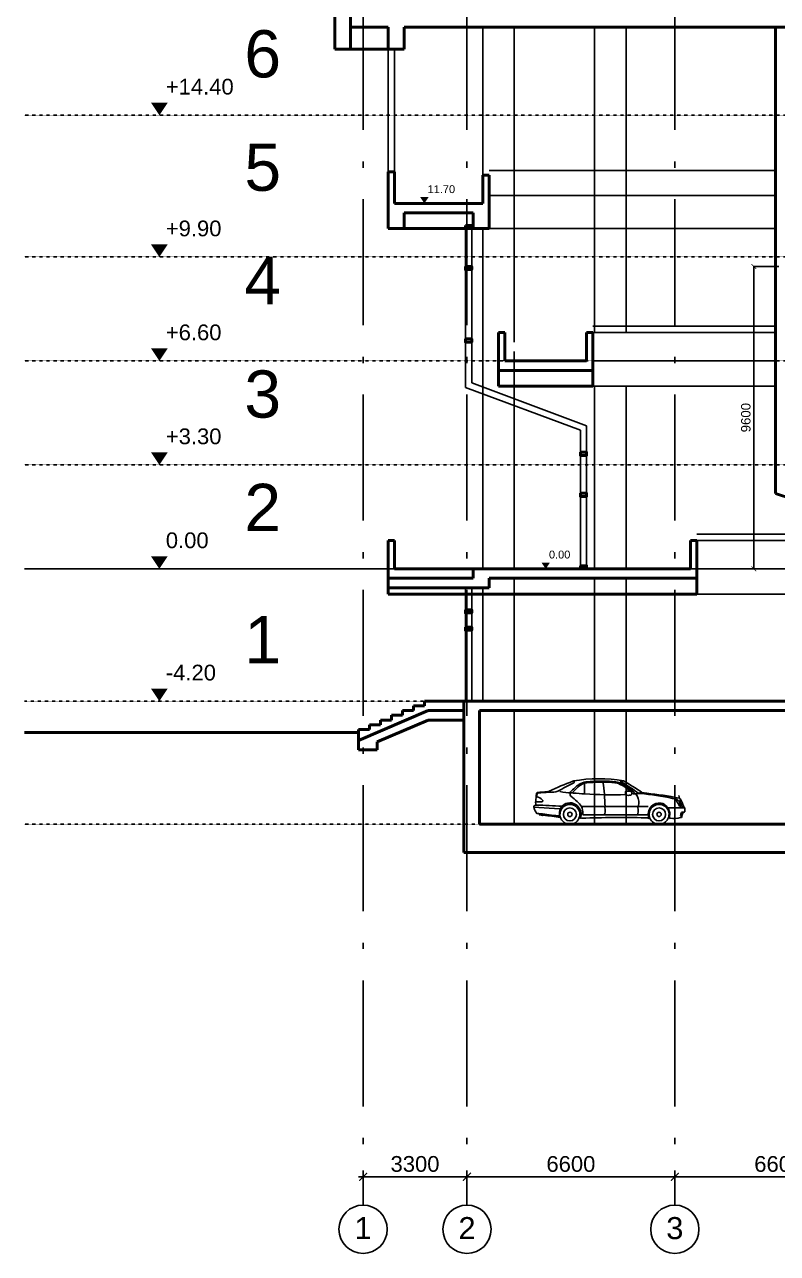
# Model space of a CAD drawing. Header units: millimetres. Extents: x 2558 to 253942, y 1343 to 186042.
# Drawn here: x 126751 to 150660, y 18686 to 57696 of the extents above; entities that cross this region are included whole.
import ezdxf
from ezdxf.enums import TextEntityAlignment as Align

# ---------------------------------------------------------------- set-up
doc = ezdxf.new("R2010")
doc.units = ezdxf.units.MM
for name, pattern in [('DOT', [0.125, 0, -0.125]), ('HIDDEN', [0.375, 0.25, -0.125]), ('OSY', [6200, 4000, -1000, 200, -1000])]:
    doc.linetypes.add(name, pattern=pattern)
for name, color, linetype in [('AKS-NUM', 3, 'Continuous'), ('axes', 40, 'OSY'), ('DIM', 4, 'Continuous'), ('dim100', 7, 'Continuous'), ('F', 4, 'Continuous'), ('join', 253, 'HIDDEN'), ('M', 7, 'Continuous'), ('P', 3, 'Continuous'), ('Text', 179, 'Continuous')]:
    doc.layers.add(name, color=color, linetype=linetype)
doc.layers.add('ST', color=5, linetype='Continuous', lineweight=50)
doc.styles.add('DIM', font='arial.ttf', dxfattribs={"height": 500})
doc.styles.add('DIM100', font='arial.ttf')
doc.styles.add('dim200', font='arial.ttf')
doc.dimstyles.new('DIM100', dxfattribs={"dimtxt": 300, "dimasz": 150, "dimexe": 0, "dimexo": 100, "dimgap": 100, "dimtad": 1, "dimdec": 0, "dimzin": 0, "dimdsep": 46, "dimtxsty": 'DIM100', "dimblk": 'ARCHTICK', "dimcen": 200, "dimdle": 0.5, "dimclrt": 256, "dimaunit": 1, "dimazin": 0, "dimtfac": 1, "dimtdec": 0, "dimtix": 1, "dimtofl": 0, "dimtmove": 2, "dimatfit": 0, "dimldrblk": 'DOT', "dimfxl": 0, "dimtvp": 1.5, "dimtolj": 1, "dimtzin": 0, "dimarcsym": 0})
doc.dimstyles.new('DIM200', dxfattribs={"dimtxt": 500, "dimasz": 250, "dimexe": 200, "dimexo": 200, "dimgap": 150, "dimtad": 1, "dimdec": 0, "dimzin": 0, "dimdsep": 46, "dimtxsty": 'dim200', "dimblk": 'ARCHTICK', "dimcen": 100, "dimdle": 150, "dimclrd": 256, "dimclre": 256, "dimclrt": 256, "dimaunit": 1, "dimadec": 4, "dimazin": 0, "dimtfac": 1, "dimtdec": 0, "dimtix": 1, "dimtofl": 0, "dimtmove": 0, "dimatfit": 0, "dimldrblk": 'DOT', "dimfxl": 200, "dimtolj": 1, "dimtzin": 0, "dimarcsym": 0})

# ---------------------------------------------------------------- blocks, each defined once
blk = doc.blocks.new('_ArchTick')
at = {"color": 0, "linetype": 'ByBlock', "const_width": 0.15}
blk.add_lwpolyline([(-0.5, -0.5), (0.5, 0.5)], dxfattribs=at)
blk = doc.blocks.new('*D411')
at = {"layer": 'Defpoints', "color": 0, "transparency": 16777216}
for p in [(154001, 21118), (147401, 20218), (154001, 20218)]:
    blk.add_point(p, dxfattribs=at)
at = {"layer": 'DIM', "lineweight": -2, "transparency": 16777216}
for p, q in [((147251, 21118), (154151, 21118)), ((147401, 20418), (147401, 21318)), ((154001, 20418), (154001, 21318))]:
    blk.add_line(p, q, dxfattribs=at)
at = {"layer": 'DIM', "lineweight": -2, "transparency": 16777216, "xscale": 250, "yscale": 250, "zscale": 250, "rotation": 180}
blk.add_blockref('_ArchTick', (147401, 21118), dxfattribs=at)
at = {"layer": 'DIM', "lineweight": -2, "transparency": 16777216, "xscale": 250, "yscale": 250, "zscale": 250}
blk.add_blockref('_ArchTick', (154001, 21118), dxfattribs=at)
at = {"layer": 'DIM', "transparency": 16777216, "insert": (150701, 21523), "char_height": 500, "attachment_point": 5, "style": 'dim200'}
blk.add_mtext('\\A1;6600', dxfattribs=at)
blk = doc.blocks.new('_Dot')
at = {"layer": 'P', "color": 0, "lineweight": -2}
blk.add_line((-0.5, 0), (-1, 0), dxfattribs=at)
at = {"layer": 'P', "color": 0, "const_width": 0.5}
blk.add_lwpolyline([(-0.25, 0, 1), (0.25, 0, 1)], format="xyb", close=True, dxfattribs=at)
blk = doc.blocks.new('*D412')
at = {"layer": 'Defpoints', "color": 0, "transparency": 16777216}
for p in [(147401, 21118), (140801, 20218), (147401, 20218)]:
    blk.add_point(p, dxfattribs=at)
at = {"layer": 'DIM', "lineweight": -2, "transparency": 16777216}
for p, q in [((140651, 21118), (147551, 21118)), ((140801, 20418), (140801, 21318)), ((147401, 20418), (147401, 21318))]:
    blk.add_line(p, q, dxfattribs=at)
at = {"layer": 'DIM', "lineweight": -2, "transparency": 16777216, "xscale": 250, "yscale": 250, "zscale": 250, "rotation": 180}
blk.add_blockref('_ArchTick', (140801, 21118), dxfattribs=at)
at = {"layer": 'DIM', "lineweight": -2, "transparency": 16777216, "xscale": 250, "yscale": 250, "zscale": 250}
blk.add_blockref('_ArchTick', (147401, 21118), dxfattribs=at)
at = {"layer": 'DIM', "transparency": 16777216, "insert": (144101, 21523), "char_height": 500, "attachment_point": 5, "style": 'dim200'}
blk.add_mtext('\\A1;6600', dxfattribs=at)
blk = doc.blocks.new('*D413')
at = {"layer": 'Defpoints', "color": 0, "transparency": 16777216}
for p in [(140801, 21118), (137501, 20218), (140801, 20218)]:
    blk.add_point(p, dxfattribs=at)
at = {"layer": 'DIM', "lineweight": -2, "transparency": 16777216}
for p, q in [((137351, 21118), (140951, 21118)), ((137501, 20418), (137501, 21318)), ((140801, 20418), (140801, 21318))]:
    blk.add_line(p, q, dxfattribs=at)
at = {"layer": 'DIM', "lineweight": -2, "transparency": 16777216, "xscale": 250, "yscale": 250, "zscale": 250, "rotation": 180}
blk.add_blockref('_ArchTick', (137501, 21118), dxfattribs=at)
at = {"layer": 'DIM', "lineweight": -2, "transparency": 16777216, "xscale": 250, "yscale": 250, "zscale": 250}
blk.add_blockref('_ArchTick', (140801, 21118), dxfattribs=at)
at = {"layer": 'DIM', "transparency": 16777216, "insert": (139151, 21524), "char_height": 500, "attachment_point": 5, "style": 'dim200'}
blk.add_mtext('\\A1;3300', dxfattribs=at)
blk = doc.blocks.new('MB_S-klass')
for p, q in [((-544, 999), (-389, 975)), ((-3977, 537), (-3161, 485)), ((-1715, 551), (-2465, 551)), ((-665, 551), (-1715, 551)), ((-665, 551), (-818, 551)), ((-342, 551), (-665, 551)), ((320, 512), (278, 516)), ((816, 516), (320, 512)), ((600, 752), (568, 773)), ((714, 551), (783, 551)), ((818, 400), (818, 507)), ((-2753, 0), (-2913, 0)), ((-2495, 185), (-2538, 193)), ((-2389, 288), (-1742, 288)), ((-1742, 288), (-680, 288)), ((-680, 288), (-342, 288)), ((80, 0), (-80, 0)), ((315, 179), (291, 182)), ((724, 260), (761, 377))]:
    blk.add_line(p, q)
at = {"extrusion": (0, 0, -1)}
for centre, major_axis, start_param, end_param in [((1887, -10703), (0, 12919), -0.428913, -0.366535), ((3020, -10106), (0, 12772), -0.509887, -0.46531), ((-994, -780), (0, 2561), -0.788401, -0.647346), ((-1220, -3006), (-64, 4621), -0.321802, -0.316484), ((-1377, -196), (0, 1820), -0.836026, -0.67543), ((-1918, -3119), (0, 4556), -0.176866, 0.173727), ((-2735, 1325), (0, 43.8), 0.361178, 1.192015), ((-2729, 1338), (0, 34.6), 1.480068, 2.588683), ((-2265, 809), (0, 529), -0.542184, -0.112088), ((-2234, 835), (0, 480), -0.623058, -0.278767), ((-12522, 1140), (0, 10157), 1.555402, 1.589095), ((-2234, 835), (0, 480), -0.27882, -0.134597), ((-1837, -2538), (0, 3903), -0.125182, 0.012036), ((-1431, -12436), (0, 13773), -0.063022, -0.025478), ((-4376, 717), (-3, 2666), 1.326336, 1.338938), ((-1837, -2538), (0, 3903), 0.012031, 0.120067), ((-1742, -1415), (0, 2748), -0.014523, 0.121954), ((-7643, 438), (0, 5929), 1.419224, 1.551638), ((-1467, 833), (0, 483), 0.122771, 0.450278), ((-1432, 860), (0, 482), 0.130634, 0.538785), ((-1753, 144), (0, 1229), 0.415761, 0.751971), ((-1152, 1174), (0, 196), -0.447082, 0.108858), ((-1444, 649), (0, 731), 0.287903, 0.370754), ((-1938, -219), (0, 1672), 0.467236, 0.839766), ((-4129, -3526), (0, 5682), 0.545863, 0.657238), ((-4217, -4175), (0, 6345), 0.508053, 0.617337), ((-2688, 662), (0, 1231), -1.539472, -1.399821), ((-3383, 877), (0, 519), 4.703396, 4.875425), ((-4015, 433), (0, 453), 0.253072, 0.298395), ((-3851, 960), (0, 43.8), -1.554795, -0.424296), ((-3842, 878), (0, 42.1), 4.433095, 4.906212), ((-3465, 888), (0, 418), 4.708004, 4.890928), ((-4015, 433), (0, 453), 0.298002, 0.743386), ((-3828, 915), (0, 67.6), -0.798569, -0.122437), ((-2515, -13014), (1, 14079), -0.096408, -0.073049), ((-1698, -22123), (0, 23204), -0.092269, -0.077907), ((-3551, 959), (0, 69.5), 0.137348, 0.37906), ((-1238, -2992), (-15, 4622), -0.51444, -0.50459), ((-3551, 959), (0, 69.5), 0.378724, 0.741457), ((-1537, -23418), (-173, 24507), -0.073311, -0.071725), ((-3406, 1613), (0, 602), 2.816533, 3.240327), ((-2712, 3165), (0, 2179), 3.172219, 3.344051), ((-2718, 963), (0, 111), 3.935668, 5.306395), ((-7281, -4425), (0, 6950), 0.701071, 0.737729), ((-1526, 13810), (21, 12883), 3.232643, 3.237274), ((-2711, 1005), (0, 25), 3.479757, 5.573761), ((-1526, 13810), (1, 12883), 3.206827, 3.234231), ((-1526, 13810), (0, 12883), 3.105821, 3.206876), ((-696, 976), (0, 372), 4.601107, 4.84196), ((-1050, 935), (0, 15.4), 3.285727, 4.679769), ((-1049, 1026), (0, 15.8), 4.615969, 6.379712), ((-970, 1228), (0, 319), 2.906282, 3.402882), ((-960, -2040), (0, 3082), -0.028532, 0.011462), ((-923, 979), (0, 63.4), -0.020866, 0.145433), ((-923, 979), (0, 63.4), 0.145495, 0.442521), ((-940, 970), (0, 79.5), 0.583177, 1.626144), ((-901, 949), (0, 32), 2.106444, 2.979698), ((-925, 975), (0, 67), 1.88603, 2.257521), ((-940, 970), (0, 79.5), 1.626384, 1.763695), ((-743, 2499), (0, 1538), 3.107683, 3.217938), ((-1073, 692), (0, 431), 1.075446, 1.903441), ((-427, 226), (1, 782), -0.345214, -0.300337), ((-743, 2499), (0, 1538), 3.015378, 3.107658), ((-427, 226), (0, 782), -0.299485, -0.150729), ((-720, 17), (0, 971), 0.176018, 0.266637), ((-351, 677), (0, 299), -0.38535, -0.212245), ((-1073, -5959), (0, 6939), 0.087917, 0.237171), ((-353, 751), (0, 227), -0.27114, -0.157961), ((-1190, -7841), (0, 8852), 0.090591, 0.207598), ((549, 770), (0, 19), 0.472783, 1.387472), ((348, 804), (0, 295), 1.227984, 1.479934), ((651, 817), (0, 16.7), -1.332505, -0.543963), ((-4543, -26621), (1227, 27899), 0.142547, 0.142844), ((631, 814), (0, 21.1), 0.579158, 1.406262), ((614, 694), (0, 128), 0.223915, 0.294405), ((598, 735), (0, 97.7), 0.582785, 1.213366), ((-3922, 541), (0, 54.8), 4.631256, 5.027371), ((-3922, 541), (0, 54.8), 4.273334, 4.631451), ((-3904, 522), (0, 79.3), -1.101966, -0.563034), ((-3124, 773), (1, 885), 4.347891, 4.419884), ((-2824, 979), (0, 1242), 4.21584, 4.279044), ((-3906, 522), (0, 78.2), -0.537839, 0.052844), ((-3542, 654), (-1, 380), -1.482396, -1.445991), ((-3466, 741), (0, 458), 4.400869, 4.595079), ((-3836, 5007), (0, 4307), 3.117338, 3.160961), ((-4806, -30871), (0, 31484), 0.028738, 0.054751), ((-3731, 738), (0, 36.5), 0.663609, 3.154619), ((-2791, 338), (0, 374), 4.641595, 5.27589), ((-2833, 306), (0, 316), 3.397574, 9.168801), ((-2806, 311), (0, 377), -0.925158, -0.827849), ((-2806, 311), (0, 377), -0.828506, -0.777161), ((-2834, 324), (0, 348), -0.742716, 0.719922), ((-2833, 306), (0, 207), -1.570783528331704, 4.712401778847882), ((-2995, 246), (0, 612), 0.690028, 1.048012), ((-2845, 305), (0, 369), 0.706488, 1.900906), ((-2883, 360), (0, 459), 1.140967, 1.630019), ((-2053, 433), (0, 342), 1.45678, 2.007794), ((-1620, 515), (0, 102), 4.276026, 5.073042), ((-1139, 418), (0, 477), 1.457567, 1.847037), ((-587, 512), (0, 87.6), 4.243725, 5.181053), ((49, 308), (0, 391), 4.394374, 5.40168), ((0, 306), (0, 316), 3.397568, 8.25576), ((8, 297), (0, 369), -0.787947, 0.167911), ((0, 306), (0, 207), -1.570783528331704, 4.712401778847882), ((-13, 319), (0, 351), 0.239317, 1.291178), ((15, 310), (0, 327), 1.239735, 1.982876), ((576, 748), (0, 26.1), 4.323412, 5.949614), ((-12345, -7106), (7, 15095), 1.023828, 1.03679), ((410, 551), (0, 276), 0.757141, 1.490683), ((672, 742), (0, 19.5), -1.529754, -0.53106), ((-276460, -94068), (-24115, 291888), 1.323572, 1.323859), ((668, 581), (0, 18.7), 1.973941, 4.142004), ((687, 735), (0, 34.4), -0.81987, 0.067386), ((-228023, -70256), (2656, 239431), 1.259011, 1.259501), ((587, 693), (0, 128), 0.927163, 1.289903), ((-1003, -59), (-24, 1885), 1.152824, 1.159598), ((-2611, -859), (16, 3680), 1.124216, 1.132825), ((-996, -73), (0, 1885), 1.15528, 1.233203), ((407, 654), (0, 390), 1.837653, 1.872765), ((818, 620), (0, 90.6), 3.323452, 3.584347), ((792, 507), (0, 25.8), 0.35511, 1.215808), ((801, 399), (0, 17.5), 1.518064, 2.950679), ((792, 507), (0, 25.8), 1.215936, 1.573778), ((-3488, 569), (0, 465), 4.254486, 4.31292), ((-3836, 376), (0, 69.5), 3.92754, 4.527411), ((-3849, 274), (0, 64.1), -0.5987, -0.078587), ((696, 35419), (-123, 35375), 3.271773, 3.274072), ((139788, -159330), (-26661, 213048), -0.608106, -0.607875), ((-3859, -80), (0, 377), 0.129363, 0.330258), ((958, 36634), (0, 36614), 3.255581, 3.271199), ((-3706, 374), (0, 102), 2.792208, 3.455165), ((-6183, -22760), (2, 23175), 0.108543, 0.13181), ((715, 35415), (-347, 35374), 3.261162, 3.262484), ((-2787, 307), (0, 377), 4.566038, 4.724298), ((-2833, 306), (0, 69.8), 4.712349, 10.995534), ((-2457, 79), (0, 113), -0.347806, -0.015243), ((-10323, -5421), (760, 9632), 0.872227, 0.872855), ((-1211, -42437), (0, 42642), -0.029184, 0.018003), ((-2389, 324), (0, 35.9), 3.121455, 4.953906), ((-426, -102), (0, 301), -0.056041, 0.359731), ((-305, 160), (0, 31.2), -0.586839, 0.376001), ((49, 308), (-2, 391), 4.380276, 4.398729), ((0, 306), (0, 69.8), 4.712343, 10.995528), ((0, 306), (0, 316), 1.972584, 2.885619), ((669, -1975), (0, 2183), -0.1628, -0.141464), ((472, 920), (0, 742), 2.855596, 3.291677), ((1259, 129), (0, 595), -1.347758, -1.154232), ((701, 686), (0, 426), 3.088258, 3.194931), ((669, -1975), (0, 2183), 0.005532, 0.01176), ((767, -1716), (0, 1926), -0.03803, -0.028207), ((590, 261), (0, 134), 1.572663, 1.969614), ((855, -336), (0, 719), -0.197054, -0.13224), ((855, -336), (0, 719), -0.132128, -0.071787)]:
    blk.add_ellipse(centre, major_axis=major_axis, ratio=1, start_param=start_param, end_param=end_param, dxfattribs=at)
blk = doc.blocks.new('*D321')
at = {"layer": 'Defpoints', "color": 0, "transparency": 16777216}
for p in [(149911, 50018), (150801, 50018), (150651, 40418)]:
    blk.add_point(p, dxfattribs=at)
at = {"layer": 'F', "color": 0, "lineweight": -2, "transparency": 16777216}
for p, q in [((149911, 40418), (149911, 50019)), ((150701, 50018), (149911, 50018)), ((150551, 40418), (149911, 40418))]:
    blk.add_line(p, q, dxfattribs=at)
at = {"layer": 'F', "color": 0, "lineweight": -2, "transparency": 16777216, "xscale": 150, "yscale": 150, "zscale": 150}
for p, rotation in [((149911, 50018), 90), ((149911, 40418), 270)]:
    blk.add_blockref('_ArchTick', p, dxfattribs=dict(at, rotation=rotation))
at = {"layer": 'F', "transparency": 16777216, "insert": (149657, 45218), "char_height": 300, "attachment_point": 5, "rotation": 90, "style": 'DIM100'}
blk.add_mtext('\\A1;9600', dxfattribs=at)

msp = doc.modelspace()

# ---------------------------------------------------------------- linework, layer by layer
at = {"layer": 'AKS-NUM'}
for centre in [(137501.1, 19452.2), (140801.1, 19452.2), (147401.1, 19452.2)]:
    msp.add_circle(centre, 765.9, dxfattribs=at)
at = {"layer": 'axes'}
for p, q in [((137501.4, 64550.6), (137501.4, 20218.1)), ((140801.4, 64550.6), (140801.4, 20218.1)), ((147401.4, 64550.6), (147401.4, 20218.1))]:
    msp.add_line(p, q, dxfattribs=at)
at = {"layer": 'axes', "linetype": 'DOT'}
for p, q in [((126751.4, 54818.1), (249501.4, 54818.1)), ((126751.4, 50318.1), (181201.4, 50318.1)), ((126751.4, 47018.1), (181201.4, 47018.1)), ((126751.4, 43718.1), (181201.4, 43718.1)), ((248751.4, 36218.1), (126751.4, 36218.1)), ((126751.4, 32318.1), (249501.4, 32318.1))]:
    msp.add_line(p, q, dxfattribs=at)
at = {"layer": 'dim100'}
for points in [[(140249, 52218.1, 0, 0, 0), (139447.8, 52218.1, 266.7, 0, 0), (139447.8, 52018.1, 0, 0, 0), (138994.2, 52018.1, 0, 0, 0), (139901.4, 52018.1, 0, 0, 0)], [(144102.6, 40618.1, 0, 0, 0), (143301.4, 40618.1, 266.7, 0, 0), (143301.4, 40418.1, 0, 0, 0), (142847.8, 40418.1, 0, 0, 0), (143755, 40418.1, 0, 0, 0)]]:
    msp.add_lwpolyline(points, format="xyseb", dxfattribs=at)
at = {"layer": 'F'}
for p, q in [((141301.4, 52918.1), (141301.4, 57618.1)), ((142301.4, 47618.1), (142301.4, 57618.1)), ((144851.4, 47918.1), (144851.4, 57618.1)), ((145851.4, 47918.1), (145851.4, 57618.1)), ((138301.4, 53018.1), (138301.4, 56918.1)), ((138501.4, 56918.1), (138501.4, 53018.1)), ((141501.4, 53068.1), (150601.4, 53068.1)), ((141501.4, 52268.1), (144801.4, 52268.1)), ((144801.4, 52268.1), (150601.4, 52268.1)), ((140751.4, 46179.1), (140751.4, 51218.1)), ((140951.4, 51218.1), (140951.4, 46318.1)), ((141301.4, 40418.1), (141301.4, 51218.1)), ((141501.4, 51218.1), (150601.4, 51218.1)), ((144801.4, 48118.1), (150601.4, 48118.1)), ((144801.4, 47918.1), (150601.4, 47918.1)), ((142301.4, 40418.1), (142301.4, 47318.1)), ((144801.4, 47018.1), (150601.4, 47018.1)), ((140751.4, 46179.1), (144401.4, 44820.9)), ((140951.4, 46318.1), (144601.4, 44959.9)), ((144801.4, 46218.1), (150601.4, 46218.1)), ((144851.4, 40418.1), (144851.4, 46218.1)), ((145851.4, 40418.1), (145851.4, 46218.1)), ((144601.4, 40418.1), (144601.4, 44959.9)), ((144401.4, 40418.1), (144401.4, 44820.9)), ((148101.4, 41518.1), (153201.4, 41518.1)), ((148101.4, 41318.1), (153201.4, 41318.1)), ((148101.4, 40418.1), (153201.4, 40418.1)), ((140751.4, 36218.1), (140751.4, 39818.1)), ((140951.4, 36218.1), (140951.4, 39818.1)), ((141301.4, 36218.1), (141301.4, 39818.1)), ((142301.4, 36218.1), (142301.4, 40118.1)), ((144851.4, 36218.1), (144851.4, 40118.1)), ((145851.4, 36218.1), (145851.4, 40118.1)), ((148101.4, 39618.1), (153201.4, 39618.1)), ((142301.4, 32318.1), (142301.4, 35918.1)), ((144851.4, 32318.1), (144851.4, 35918.1)), ((145851.4, 32318.1), (145851.4, 35918.1))]:
    msp.add_line(p, q, dxfattribs=at)
at = {"layer": 'P'}
msp.add_line((126751.4, 40418.1), (247551.4, 40418.1), dxfattribs=at)
at = {"layer": 'ST'}
for p, q in [((136601.4, 56910.6), (136601.4, 60868.1)), ((137101.4, 59668.1), (137101.4, 56910.6)), ((138301.4, 57618.1), (137101.4, 57618.1)), ((138301.4, 56918.1), (138301.4, 57618.1)), ((153201.4, 57618.1), (138801.4, 57618.1)), ((138801.4, 57618.1), (138801.4, 56918.1)), ((150601.4, 46718.1), (150601.4, 57618.1)), ((137101.4, 56910.6), (136601.4, 56910.6)), ((138301.4, 56918.1), (137101.4, 56918.1)), ((138801.4, 56918.1), (138301.4, 56918.1)), ((138501.4, 53018.1), (138301.4, 53018.1)), ((138301.4, 51218.1), (138301.4, 53018.1)), ((138501.4, 53018.1), (138501.4, 52018.1)), ((141301.4, 52018.1), (141301.4, 52918.1)), ((141301.4, 52918.1), (141501.4, 52918.1)), ((141501.4, 52918.1), (141501.4, 51218.1)), ((138501.4, 52018.1), (141301.4, 52018.1)), ((138801.4, 51718.1), (138801.4, 51218.1)), ((141001.4, 51718.1), (138801.4, 51718.1)), ((141001.4, 51218.1), (141001.4, 51718.1)), ((141001.4, 51218.1), (138301.4, 51218.1)), ((141001.4, 51218.1), (141501.4, 51218.1)), ((142001.4, 47918.1), (141801.4, 47918.1)), ((141801.4, 47918.1), (141801.4, 46218.1)), ((142001.4, 47018.1), (142001.4, 47918.1)), ((144801.4, 47918.1), (144601.4, 47918.1)), ((144601.4, 47918.1), (144601.4, 47018.1)), ((144801.4, 46218.1), (144801.4, 47918.1)), ((150601.4, 42814.8), (150601.4, 47318.1)), ((144601.4, 47018.1), (142001.4, 47018.1)), ((144801.4, 46718.1), (141801.4, 46718.1)), ((141801.4, 46218.1), (144801.4, 46218.1)), ((153201.4, 41940), (150601.4, 42814.8)), ((138501.4, 41318.1), (138301.4, 41318.1)), ((138301.4, 41318.1), (138301.4, 39618.1)), ((138501.4, 40418.1), (138501.4, 41318.1)), ((147901.4, 40418.1), (147901.4, 41318.1)), ((147901.4, 41318.1), (148101.4, 41318.1)), ((148101.4, 41318.1), (148101.4, 40118.1)), ((138501.4, 40418.1), (147901.4, 40418.1)), ((141001.4, 40418.1), (141001.4, 40118.1)), ((141001.4, 40118.1), (138301.4, 40118.1)), ((141501.4, 39818.1), (138301.4, 39818.1)), ((148101.4, 40118.1), (141501.4, 40118.1)), ((141501.4, 40118.1), (141501.4, 39818.1)), ((148101.4, 40118.1), (148101.4, 39618.1)), ((138301.4, 39618.1), (148101.4, 39618.1)), ((139568.1, 35918.1), (137351.4, 34968.1)), ((139101.4, 35918.1), (138751.4, 35918.1)), ((138751.4, 35918.1), (138751.4, 35768.1)), ((139451.4, 36068.1), (139101.4, 36068.1)), ((139101.4, 36068.1), (139101.4, 35918.1)), ((142051.4, 36218.1), (139451.4, 36218.1)), ((139451.4, 36218.1), (139451.4, 36068.1)), ((139568.1, 35918.1), (140701.4, 35918.1)), ((140351.4, 36218.1), (140551.4, 36218.1)), ((140551.4, 36218.1), (160451.4, 36218.1)), ((140701.4, 31418.1), (140701.4, 36218.1)), ((153201.4, 35918.1), (141201.4, 35918.1)), ((141201.4, 32318.1), (141201.4, 35918.1)), ((139568.1, 35618.1), (137951.4, 34925.2)), ((138401.4, 35618.1), (138051.4, 35618.1)), ((138051.4, 35618.1), (138051.4, 35468.1)), ((138751.4, 35768.1), (138401.4, 35768.1)), ((138401.4, 35768.1), (138401.4, 35618.1)), ((140701.4, 35618.1), (139568.1, 35618.1)), ((137351.4, 35218.1), (126751.4, 35218.1)), ((137701.4, 35318.1), (137351.4, 35318.1)), ((137351.4, 35318.1), (137351.4, 35218.1)), ((137351.4, 35318.1), (137351.4, 34668.1)), ((138051.4, 35468.1), (137701.4, 35468.1)), ((137701.4, 35468.1), (137701.4, 35318.1)), ((137951.4, 34668.1), (137951.4, 34925.2)), ((137951.4, 34668.1), (137351.4, 34668.1)), ((141201.4, 32318.1), (153201.4, 32318.1)), ((140701.4, 31418.1), (167451.4, 31418.1))]:
    msp.add_line(p, q, dxfattribs=at)
for points in [[(140751.4, 51318.1), (140951.4, 51318.1), (140951.4, 51218.1), (140751.4, 51218.1)], [(140751.4, 50018.1), (140951.4, 50018.1), (140951.4, 49918.1), (140751.4, 49918.1)], [(140751.4, 47718.1), (140951.4, 47718.1), (140951.4, 47618.1), (140751.4, 47618.1)], [(144401.4, 44118.1), (144601.4, 44118.1), (144601.4, 44018.1), (144401.4, 44018.1)], [(144401.4, 42818.1), (144601.4, 42818.1), (144601.4, 42718.1), (144401.4, 42718.1)], [(144401.4, 40518.1), (144601.4, 40518.1), (144601.4, 40418.1), (144401.4, 40418.1)], [(140751.4, 39118.1), (140951.4, 39118.1), (140951.4, 39018.1), (140751.4, 39018.1)], [(140751.4, 38568.1), (140951.4, 38568.1), (140951.4, 38468.1), (140751.4, 38468.1)]]:
    msp.add_lwpolyline(points, close=True, dxfattribs=at)
at = {"layer": 'Text', "ltscale": 0.2}
for points in [[(132634.2, 55218.1, 0, 0, 0), (131031.9, 55218.1, 533.3, 0, 0), (131031.9, 54818.1, 0, 0, 0), (130124.7, 54818.1, 0, 0, 0), (131939.1, 54818.1, 0, 0, 0)], [(132634.2, 50718.1, 0, 0, 0), (131031.9, 50718.1, 533.3, 0, 0), (131031.9, 50318.1, 0, 0, 0), (130124.7, 50318.1, 0, 0, 0), (131939.1, 50318.1, 0, 0, 0)], [(132634.2, 47418.1, 0, 0, 0), (131031.9, 47418.1, 533.3, 0, 0), (131031.9, 47018.1, 0, 0, 0), (130124.7, 47018.1, 0, 0, 0), (131939.1, 47018.1, 0, 0, 0)], [(132634.2, 44118.1, 0, 0, 0), (131031.9, 44118.1, 533.3, 0, 0), (131031.9, 43718.1, 0, 0, 0), (130124.7, 43718.1, 0, 0, 0), (131939.1, 43718.1, 0, 0, 0)], [(132634.2, 40818.1, 0, 0, 0), (131031.9, 40818.1, 533.3, 0, 0), (131031.9, 40418.1, 0, 0, 0), (130124.7, 40418.1, 0, 0, 0), (131939.1, 40418.1, 0, 0, 0)], [(132634.2, 36618.1, 0, 0, 0), (131031.9, 36618.1, 533.3, 0, 0), (131031.9, 36218.1, 0, 0, 0), (130124.7, 36218.1, 0, 0, 0), (131939.1, 36218.1, 0, 0, 0)]]:
    msp.add_lwpolyline(points, format="xyseb", dxfattribs=at)

# ---------------------------------------------------------------- block references
at = {"layer": 'M'}
msp.add_blockref('MB_S-klass', (146901.4, 32318.1), dxfattribs=at)

# ---------------------------------------------------------------- texts
at = {"layer": 'AKS-NUM', "style": 'DIM100'}
for s, p in [('1', (137501.4, 19139.5)), ('2', (140801.4, 19139.5)), ('3', (147401.4, 19139.5))]:
    msp.add_text(s, height=700, rotation=0, dxfattribs=at).set_placement(p, align=Align.CENTER)
at = {"layer": 'dim100', "style": 'DIM'}
for s, p in [('11.70', (139550.5, 52346.6)), ('0.00', (143404.1, 40746.6))]:
    msp.add_text(s, height=250, dxfattribs=at).set_placement(p)
at = {"layer": 'join', "ltscale": 2, "style": 'dim200'}
for s, p in [('6', (134314.7, 56018.1)), ('5', (134314.7, 52418.1)), ('4', (134314.7, 48818.1)), ('3', (134314.7, 45218.1)), ('2', (134314.7, 41618.1)), ('1', (134314.7, 37418.1))]:
    msp.add_text(s, height=1500, dxfattribs=at).set_placement(p, align=Align.CENTER)
at = {"layer": 'Text', "style": 'DIM'}
for s, p in [('+14.40', (131237.3, 55475.2)), ('+9.90', (131237.3, 50975.2)), ('+6.60', (131237.3, 47675.2)), ('+3.30', (131237.3, 44375.2)), ('0.00', (131237.3, 41075.2)), ('-4.20', (131237.3, 36875.2))]:
    msp.add_text(s, height=500, dxfattribs=at).set_placement(p)

# ---------------------------------------------------------------- dimensions: what is measured, and where the dimension line sits
at = {"layer": 'DIM'}
for base, p1, p2, picture, middle in [((140801.4, 21118.1), (137501.4, 20218.1), (140801.4, 20218.1), '*D413', (139151.4, 21523.5)), ((147401.4, 21118.1), (140801.4, 20218.1), (147401.4, 20218.1), '*D412', (144101.4, 21523.3)), ((154001.4, 21118.1), (147401.4, 20218.1), (154001.4, 20218.1), '*D411', (150701.4, 21523.3))]:
    dim = msp.add_linear_dim(base=base, p1=p1, p2=p2, dimstyle='DIM200', dxfattribs=at)
    dim.commit()
    dim.dimension.update_dxf_attribs({"geometry": picture, "text_midpoint": middle})
at = {"layer": 'F'}
dim = msp.add_linear_dim(base=(149910.6, 50018.1), p1=(150651.4, 40418.1), p2=(150801.4, 50018.1), angle=90, dimstyle='DIM100', override={"dimfxl": 200}, dxfattribs=at)
dim.commit()
dim.dimension.update_dxf_attribs({"geometry": '*D321', "text_midpoint": (149657.5, 45218.1)})

doc.saveas('drawing.dxf')
